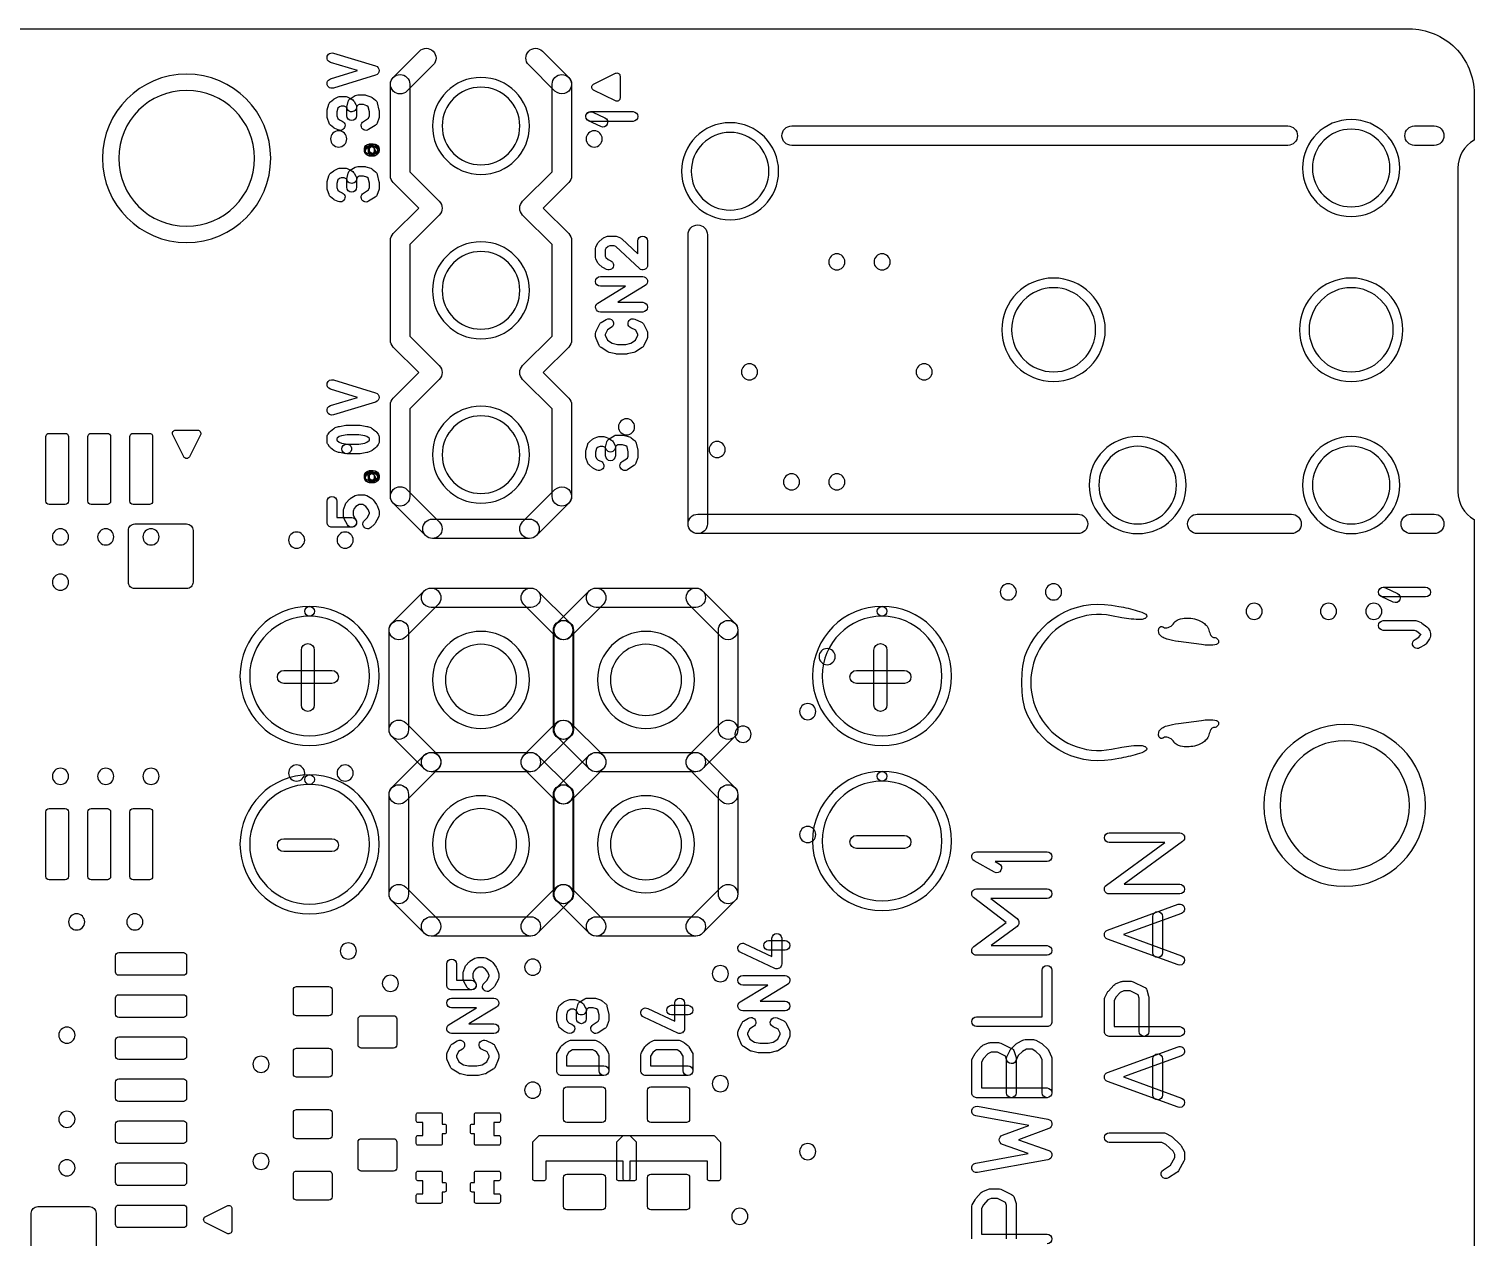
# Model space of a CAD drawing. Extents: x 0 to 45, y 0 to 50.
# Drawn here: x 22.66 to 45, y 31.33 to 50 of the extents above; entities that cross this region are included whole.
import ezdxf

# ---------------------------------------------------------------- set-up
doc = ezdxf.new("R2010")
doc.units = 0
for name, color, linetype in [('HOLE_1_6', 7, 'CONTINUOUS'), ('NC_Resist-A', 221, 'CONTINUOUS'), ('NC_Symbol-A', 140, 'CONTINUOUS'), ('OUTLINE', 7, 'CONTINUOUS')]:
    doc.layers.add(name, color=color, linetype=linetype)

msp = doc.modelspace()

# ---------------------------------------------------------------- linework, layer by layer
at = {"layer": 'HOLE_1_6'}
for points in [[(26.15, 48, 1), (24.05, 48, 1), (26.15, 48)], [(30.25, 48.5, 1), (29.05, 48.5, 1), (30.25, 48.5)], [(27.575, 48.3, 1), (27.325, 48.3, 1), (27.575, 48.3)], [(31.525, 48.3, 1), (31.275, 48.3, 1), (31.525, 48.3)], [(34.1, 47.8, 1), (32.9, 47.8, 1), (34.1, 47.8)], [(43.7, 47.85, 1), (42.5, 47.85, 1), (43.7, 47.85)], [(30.25, 45.96, 1), (29.05, 45.96, 1), (30.25, 45.96)], [(35.275, 46.4, 1), (35.025, 46.4, 1), (35.275, 46.4)], [(35.975, 46.4, 1), (35.725, 46.4, 1), (35.975, 46.4)], [(39.15, 45.35, 1), (37.85, 45.35, 1), (39.15, 45.35)], [(43.75, 45.35, 1), (42.45, 45.35, 1), (43.75, 45.35)], [(33.925, 44.7, 1), (33.675, 44.7, 1), (33.925, 44.7)], [(36.625, 44.7, 1), (36.375, 44.7, 1), (36.625, 44.7)], [(30.25, 43.42, 1), (29.05, 43.42, 1), (30.25, 43.42)], [(32.025, 43.85, 1), (31.775, 43.85, 1), (32.025, 43.85)], [(33.425, 43.5, 1), (33.175, 43.5, 1), (33.425, 43.5)], [(40.4, 42.95, 1), (39.2, 42.95, 1), (40.4, 42.95)], [(43.7, 42.95, 1), (42.5, 42.95, 1), (43.7, 42.95)], [(34.575, 43, 1), (34.325, 43, 1), (34.575, 43)], [(35.275, 43, 1), (35.025, 43, 1), (35.275, 43)], [(23.275, 42.15, 1), (23.025, 42.15, 1), (23.275, 42.15)], [(23.975, 42.15, 1), (23.725, 42.15, 1), (23.975, 42.15)], [(24.675, 42.15, 1), (24.425, 42.15, 1), (24.675, 42.15)], [(26.925, 42.1, 1), (26.675, 42.1, 1), (26.925, 42.1)], [(27.675, 42.1, 1), (27.425, 42.1, 1), (27.675, 42.1)], [(23.275, 41.45, 1), (23.025, 41.45, 1), (23.275, 41.45)], [(37.925, 41.3, 1), (37.675, 41.3, 1), (37.925, 41.3)], [(38.625, 41.3, 1), (38.375, 41.3, 1), (38.625, 41.3)], [(41.725, 41, 1), (41.475, 41, 1), (41.725, 41)], [(42.875, 41, 1), (42.625, 41, 1), (42.875, 41)], [(43.575, 41, 1), (43.325, 41, 1), (43.575, 41)], [(30.2, 39.94, 1), (29.1, 39.94, 1), (30.2, 39.94)], [(32.75, 39.94, 1), (31.65, 39.94, 1), (32.75, 39.94)], [(35.125, 40.3, 1), (34.875, 40.3, 1), (35.125, 40.3)], [(34.825, 39.45, 1), (34.575, 39.45, 1), (34.825, 39.45)], [(33.825, 39.1, 1), (33.575, 39.1, 1), (33.825, 39.1)], [(44, 38, 1), (42, 38, 1), (44, 38)], [(23.275, 38.45, 1), (23.025, 38.45, 1), (23.275, 38.45)], [(23.975, 38.45, 1), (23.725, 38.45, 1), (23.975, 38.45)], [(24.675, 38.45, 1), (24.425, 38.45, 1), (24.675, 38.45)], [(26.925, 38.5, 1), (26.675, 38.5, 1), (26.925, 38.5)], [(27.675, 38.5, 1), (27.425, 38.5, 1), (27.675, 38.5)], [(30.2, 37.4, 1), (29.1, 37.4, 1), (30.2, 37.4)], [(32.75, 37.4, 1), (31.65, 37.4, 1), (32.75, 37.4)], [(34.825, 37.55, 1), (34.575, 37.55, 1), (34.825, 37.55)], [(23.525, 36.2, 1), (23.275, 36.2, 1), (23.525, 36.2)], [(24.425, 36.2, 1), (24.175, 36.2, 1), (24.425, 36.2)], [(27.725, 35.75, 1), (27.475, 35.75, 1), (27.725, 35.75)], [(30.575, 35.5, 1), (30.325, 35.5, 1), (30.575, 35.5)], [(33.475, 35.4, 1), (33.225, 35.4, 1), (33.475, 35.4)], [(28.375, 35.25, 1), (28.125, 35.25, 1), (28.375, 35.25)], [(23.375, 34.45, 1), (23.125, 34.45, 1), (23.375, 34.45)], [(26.375, 34, 1), (26.125, 34, 1), (26.375, 34)], [(33.475, 33.7, 1), (33.225, 33.7, 1), (33.475, 33.7)], [(30.575, 33.6, 1), (30.325, 33.6, 1), (30.575, 33.6)], [(23.375, 33.15, 1), (23.125, 33.15, 1), (23.375, 33.15)], [(26.375, 32.5, 1), (26.125, 32.5, 1), (26.375, 32.5)], [(34.825, 32.65, 1), (34.575, 32.65, 1), (34.825, 32.65)], [(23.375, 32.4, 1), (23.125, 32.4, 1), (23.375, 32.4)], [(33.775, 31.65, 1), (33.525, 31.65, 1), (33.775, 31.65)]]:
    msp.add_lwpolyline(points, format="xyb", close=True, dxfattribs=at)
at = {"layer": 'NC_Resist-A'}
for points in [[(25.1, 46.7, 1), (25.1, 49.3, 1), (25.1, 46.7)], [(30.4, 48.5, 1), (28.9, 48.5, 1), (30.4, 48.5)], [(34.25, 47.8, 1), (32.75, 47.8, 1), (34.25, 47.8)], [(43.85, 47.85, 1), (42.35, 47.85, 1), (43.85, 47.85)], [(30.4, 45.96, 1), (28.9, 45.96, 1), (30.4, 45.96)], [(39.3, 45.35, 1), (37.7, 45.35, 1), (39.3, 45.35)], [(43.9, 45.35, 1), (42.3, 45.35, 1), (43.9, 45.35)], [(30.4, 43.42, 1), (28.9, 43.42, 1), (30.4, 43.42)], [(23.275, 42.7, -0.414214), (23.225, 42.65), (22.975, 42.65, -0.414214), (22.925, 42.7), (22.925, 43.7, -0.414214), (22.975, 43.75), (23.225, 43.75, -0.414214), (23.275, 43.7)], [(23.925, 42.7, -0.414214), (23.875, 42.65), (23.625, 42.65, -0.414214), (23.575, 42.7), (23.575, 43.7, -0.414214), (23.625, 43.75), (23.875, 43.75, -0.414214), (23.925, 43.7)], [(24.575, 42.7, -0.414214), (24.525, 42.65), (24.275, 42.65, -0.414214), (24.225, 42.7), (24.225, 43.7, -0.414214), (24.275, 43.75), (24.525, 43.75, -0.414214), (24.575, 43.7)], [(40.55, 42.95, 1), (39.05, 42.95, 1), (40.55, 42.95)], [(43.85, 42.95, 1), (42.35, 42.95, 1), (43.85, 42.95)], [(30.4, 39.94, 1), (28.9, 39.94, 1), (30.4, 39.94)], [(32.95, 39.94, 1), (31.45, 39.94, 1), (32.95, 39.94)], [(43, 36.75, 1), (43, 39.25, 1), (43, 36.75)], [(30.4, 37.4, 1), (28.9, 37.4, 1), (30.4, 37.4)], [(32.95, 37.4, 1), (31.45, 37.4, 1), (32.95, 37.4)], [(23.275, 36.9, -0.414214), (23.225, 36.85), (22.975, 36.85, -0.414214), (22.925, 36.9), (22.925, 37.9, -0.414214), (22.975, 37.95), (23.225, 37.95, -0.414214), (23.275, 37.9)], [(23.925, 36.9, -0.414214), (23.875, 36.85), (23.625, 36.85, -0.414214), (23.575, 36.9), (23.575, 37.9, -0.414214), (23.625, 37.95), (23.875, 37.95, -0.414214), (23.925, 37.9)], [(24.575, 36.9, -0.414214), (24.525, 36.85), (24.275, 36.85, -0.414214), (24.225, 36.9), (24.225, 37.9, -0.414214), (24.275, 37.95), (24.525, 37.95, -0.414214), (24.575, 37.9)], [(24.05, 35.375, -0.414214), (24, 35.425), (24, 35.675, -0.414214), (24.05, 35.725), (25.05, 35.725, -0.414214), (25.1, 35.675), (25.1, 35.425, -0.414214), (25.05, 35.375)], [(24.05, 34.725, -0.414214), (24, 34.775), (24, 35.025, -0.414214), (24.05, 35.075), (25.05, 35.075, -0.414214), (25.1, 35.025), (25.1, 34.775, -0.414214), (25.05, 34.725)], [(26.8, 34.75, -0.414214), (26.75, 34.8), (26.75, 35.15, -0.414214), (26.8, 35.2), (27.3, 35.2, -0.414214), (27.35, 35.15), (27.35, 34.8, -0.414214), (27.3, 34.75)], [(28.3, 34.75, -0.414214), (28.35, 34.7), (28.35, 34.3, -0.414214), (28.3, 34.25), (27.8, 34.25, -0.414214), (27.75, 34.3), (27.75, 34.7, -0.414214), (27.8, 34.75)], [(24.05, 34.075, -0.414214), (24, 34.125), (24, 34.375, -0.414214), (24.05, 34.425), (25.05, 34.425, -0.414214), (25.1, 34.375), (25.1, 34.125, -0.414214), (25.05, 34.075)], [(27.3, 34.25, -0.414214), (27.35, 34.2), (27.35, 33.85, -0.414214), (27.3, 33.8), (26.8, 33.8, -0.414214), (26.75, 33.85), (26.75, 34.2, -0.414214), (26.8, 34.25)], [(24.05, 33.425, -0.414214), (24, 33.475), (24, 33.725, -0.414214), (24.05, 33.775), (25.05, 33.775, -0.414214), (25.1, 33.725), (25.1, 33.475, -0.414214), (25.05, 33.425)], [(31.525, 33.65, -0.414214), (31.575, 33.6), (31.575, 33.15, -0.414214), (31.525, 33.1), (30.975, 33.1, -0.414214), (30.925, 33.15), (30.925, 33.6, -0.414214), (30.975, 33.65)], [(32.825, 33.65, -0.414214), (32.875, 33.6), (32.875, 33.15, -0.414214), (32.825, 33.1), (32.275, 33.1, -0.414214), (32.225, 33.15), (32.225, 33.6, -0.414214), (32.275, 33.65)], [(26.8, 32.85, -0.414214), (26.75, 32.9), (26.75, 33.25, -0.414214), (26.8, 33.3), (27.3, 33.3, -0.414214), (27.35, 33.25), (27.35, 32.9, -0.414214), (27.3, 32.85)], [(24.05, 32.775, -0.414214), (24, 32.825), (24, 33.075, -0.414214), (24.05, 33.125), (25.05, 33.125, -0.414214), (25.1, 33.075), (25.1, 32.825, -0.414214), (25.05, 32.775)], [(28.65, 32.875, -0.414214), (28.675, 32.9), (28.75, 32.9), (28.75, 33.1), (28.675, 33.1, -0.414214), (28.65, 33.125), (28.65, 33.225, -0.414214), (28.675, 33.25), (29.025, 33.25, -0.414214), (29.05, 33.225), (29.05, 33.075), (29.0875, 33.075, -0.414214), (29.1125, 33.05), (29.1125, 32.95, -0.414214), (29.0875, 32.925), (29.05, 32.925), (29.05, 32.775, -0.414214), (29.025, 32.75), (28.675, 32.75, -0.414214), (28.65, 32.775)], [(29.95, 33.125, -0.414214), (29.925, 33.1), (29.85, 33.1), (29.85, 32.9), (29.925, 32.9, -0.414214), (29.95, 32.875), (29.95, 32.775, -0.414214), (29.925, 32.75), (29.575, 32.75, -0.414214), (29.55, 32.775), (29.55, 32.925), (29.5125, 32.925, -0.414214), (29.4875, 32.95), (29.4875, 33.05, -0.414214), (29.5125, 33.075), (29.55, 33.075), (29.55, 33.225, -0.414214), (29.575, 33.25), (29.925, 33.25, -0.414214), (29.95, 33.225)], [(28.3, 32.85, -0.414214), (28.35, 32.8), (28.35, 32.4, -0.414214), (28.3, 32.35), (27.8, 32.35, -0.414214), (27.75, 32.4), (27.75, 32.8, -0.414214), (27.8, 32.85)], [(24.05, 32.125, -0.414214), (24, 32.175), (24, 32.425, -0.414214), (24.05, 32.475), (25.05, 32.475, -0.414214), (25.1, 32.425), (25.1, 32.175, -0.414214), (25.05, 32.125)], [(27.3, 32.35, -0.414214), (27.35, 32.3), (27.35, 31.95, -0.414214), (27.3, 31.9), (26.8, 31.9, -0.414214), (26.75, 31.95), (26.75, 32.3, -0.414214), (26.8, 32.35)], [(28.65, 31.975, -0.414214), (28.675, 32), (28.75, 32), (28.75, 32.2), (28.675, 32.2, -0.414214), (28.65, 32.225), (28.65, 32.325, -0.414214), (28.675, 32.35), (29.025, 32.35, -0.414214), (29.05, 32.325), (29.05, 32.175), (29.0875, 32.175, -0.414214), (29.1125, 32.15), (29.1125, 32.05, -0.414214), (29.0875, 32.025), (29.05, 32.025), (29.05, 31.875, -0.414214), (29.025, 31.85), (28.675, 31.85, -0.414214), (28.65, 31.875)], [(29.95, 32.225, -0.414214), (29.925, 32.2), (29.85, 32.2), (29.85, 32), (29.925, 32, -0.414214), (29.95, 31.975), (29.95, 31.875, -0.414214), (29.925, 31.85), (29.575, 31.85, -0.414214), (29.55, 31.875), (29.55, 32.025), (29.5125, 32.025, -0.414214), (29.4875, 32.05), (29.4875, 32.15, -0.414214), (29.5125, 32.175), (29.55, 32.175), (29.55, 32.325, -0.414214), (29.575, 32.35), (29.925, 32.35, -0.414214), (29.95, 32.325)], [(31.525, 32.3, -0.414214), (31.575, 32.25), (31.575, 31.8, -0.414214), (31.525, 31.75), (30.975, 31.75, -0.414214), (30.925, 31.8), (30.925, 32.25, -0.414214), (30.975, 32.3)], [(32.825, 32.3, -0.414214), (32.875, 32.25), (32.875, 31.8, -0.414214), (32.825, 31.75), (32.275, 31.75, -0.414214), (32.225, 31.8), (32.225, 32.25, -0.414214), (32.275, 32.3)], [(24.05, 31.475, -0.414214), (24, 31.525), (24, 31.775, -0.414214), (24.05, 31.825), (25.05, 31.825, -0.414214), (25.1, 31.775), (25.1, 31.525, -0.414214), (25.05, 31.475)]]:
    msp.add_lwpolyline(points, format="xyb", close=True, dxfattribs=at)
at = {"layer": 'NC_Symbol-A'}
for points in [[(27.36804, 49.08538, -1), (27.32442, 49.2289), (27.74209, 49.35584), (27.32442, 49.48279, -1), (27.36804, 49.62631), (28.02181, 49.4276, -0.741276), (28.02181, 49.28408)], [(28.50607, 49.03893, -1), (28.29393, 49.25107), (28.69893, 49.65607, -1), (28.91107, 49.44393)], [(30.38893, 49.44393, -1), (30.60107, 49.65607), (31.00607, 49.25107, -1), (30.79393, 49.03893)], [(28.55, 42.775, -1), (28.25, 42.775), (28.25, 44.19, -0.198916), (28.29393, 44.29607), (28.68787, 44.69), (28.29393, 45.08393, -0.198916), (28.25, 45.19), (28.25, 46.73, -0.198916), (28.29393, 46.83607), (28.68787, 47.23), (28.29393, 47.62393, -0.198916), (28.25, 47.73), (28.25, 49.145, -1), (28.55, 49.145), (28.55, 47.79213), (29.00607, 47.33607, -0.414236), (29.00607, 47.12393), (28.55, 46.66787), (28.55, 45.25213), (29.00607, 44.79607, -0.414236), (29.00607, 44.58393), (28.55, 44.12787)], [(30.75, 49.145, -1), (31.05, 49.145), (31.05, 47.73, -0.198916), (31.00607, 47.62393), (30.61213, 47.23), (31.00607, 46.83607, -0.198916), (31.05, 46.73), (31.05, 45.19, -0.198916), (31.00607, 45.08393), (30.61213, 44.69), (31.00607, 44.29607, -0.198916), (31.05, 44.19), (31.05, 42.775, -1), (30.75, 42.775), (30.75, 44.12787), (30.29393, 44.58393, -0.414236), (30.29393, 44.79607), (30.75, 45.25213), (30.75, 46.66787), (30.29393, 47.12393, -0.414236), (30.29393, 47.33607), (30.75, 47.79213)], [(31.38944, 49.05528, -0.617992), (31.38944, 49.14472), (31.72764, 49.31382, -0.55752), (31.8, 49.2691), (31.8, 48.9309, -0.55752), (31.72764, 48.88618)], [(27.50487, 48.5753, -1), (27.44229, 48.43898), (27.39135, 48.46236, -0.061629), (27.37568, 48.47204), (27.32474, 48.51295, -0.137315), (27.30121, 48.54583), (27.27574, 48.61596, -0.087308), (27.27123, 48.64156), (27.27123, 48.72922, -0.070824), (27.27421, 48.75015), (27.29968, 48.83781, -0.154052), (27.32474, 48.87536), (27.37568, 48.91627, -0.061629), (27.39135, 48.92595), (27.44229, 48.94933, -0.108008), (27.47358, 48.95617), (27.55, 48.95617, -0.108008), (27.58129, 48.94933), (27.63223, 48.92595, -0.043087), (27.64345, 48.91958), (27.66893, 48.90205, -0.117879), (27.69228, 48.87614), (27.71775, 48.82939, -0.125359), (27.72689, 48.79351), (27.72689, 48.65909, -1), (27.57689, 48.65909), (27.57689, 48.77441), (27.56914, 48.78863), (27.56377, 48.79233), (27.53361, 48.80617), (27.48997, 48.80617), (27.46236, 48.7935), (27.43712, 48.77322), (27.42123, 48.71854), (27.42123, 48.65476), (27.43503, 48.61676), (27.46236, 48.59481)], [(27.7244, 48.77436, -1), (27.57938, 48.81266), (27.59636, 48.87694, -0.193192), (27.62972, 48.92176), (27.70613, 48.96852, -0.138169), (27.74528, 48.97955), (27.84717, 48.97955, -0.074355), (27.86911, 48.97627), (27.94552, 48.95289, -0.095213), (27.97054, 48.93965), (28.02149, 48.89874, -0.168753), (28.04763, 48.85703), (28.0731, 48.74599, -0.056437), (28.075, 48.72922), (28.075, 48.64156, -0.087308), (28.07049, 48.61596), (28.04502, 48.54583, -0.1664), (28.01455, 48.508), (27.91266, 48.44371, -1), (27.83262, 48.57057), (27.9128, 48.62116), (27.925, 48.65476), (27.925, 48.72073), (27.90725, 48.79809), (27.88786, 48.81367), (27.83595, 48.82955), (27.76641, 48.82955), (27.73369, 48.80953)], [(31.56488, 48.62634, -1), (31.50116, 48.49054), (31.31437, 48.5782, -1), (31.37809, 48.714)], [(31.34623, 48.5711, -1), (31.34623, 48.7211), (32, 48.7211, -1), (32, 48.5711)], [(34.45263, 48.2, -1), (34.45263, 48.5), (42.1202, 48.5, -1), (42.1202, 48.2)], [(44.0798, 48.2, -1), (44.0798, 48.5), (44.38398, 48.5, -1), (44.38398, 48.2)], [(27.94796, 48.07258, -1), (27.8992, 48.21444), (27.91619, 48.22028, -0.082958), (27.94057, 48.22435), (27.98302, 48.22435, -1), (27.98302, 48.07435), (27.9531, 48.07435)], [(27.99858, 48.12013, -1), (27.84858, 48.12013), (27.84858, 48.14351, -1), (27.99858, 48.14351)], [(27.98308, 48.17023, -1), (27.89806, 48.04665), (27.88107, 48.05834, -1), (27.96609, 48.18192)], [(27.98302, 48.18344, -1), (27.98302, 48.03344), (27.94057, 48.03344, -1), (27.94057, 48.18344)], [(27.95863, 48.07843, -1), (28.00741, 48.22027), (28.02439, 48.21443, -1), (27.97561, 48.07259)], [(27.95747, 48.18191, -1), (28.04253, 48.05835), (28.02555, 48.04666, -1), (27.94049, 48.17022)], [(27.925, 48.14351, -1), (28.075, 48.14351), (28.075, 48.12013, -1), (27.925, 48.12013)], [(27.50487, 47.46816, -1), (27.44229, 47.33184), (27.39135, 47.35522, -0.061629), (27.37568, 47.3649), (27.32474, 47.40581, -0.137315), (27.30121, 47.43869), (27.27574, 47.50882, -0.087308), (27.27123, 47.53442), (27.27123, 47.62208, -0.070824), (27.27421, 47.64301), (27.29968, 47.73067, -0.154052), (27.32474, 47.76822), (27.37568, 47.80913, -0.061629), (27.39135, 47.81881), (27.44229, 47.84219, -0.108008), (27.47358, 47.84903), (27.55, 47.84903, -0.108008), (27.58129, 47.84219), (27.63223, 47.81881, -0.043087), (27.64345, 47.81244), (27.66893, 47.79491, -0.117879), (27.69228, 47.769), (27.71775, 47.72224, -0.125359), (27.72689, 47.68636), (27.72689, 47.55195, -1), (27.57689, 47.55195), (27.57689, 47.66726), (27.56914, 47.6815), (27.56377, 47.68519), (27.53361, 47.69903), (27.48997, 47.69903), (27.46236, 47.68636), (27.43712, 47.66608), (27.42123, 47.6114), (27.42123, 47.54762), (27.43503, 47.50962), (27.46236, 47.48767)], [(27.7244, 47.66721, -1), (27.57938, 47.70551), (27.59636, 47.7698, -0.193245), (27.62973, 47.81463), (27.70614, 47.86138, -0.138125), (27.74528, 47.8724), (27.84717, 47.8724, -0.074355), (27.86911, 47.86912), (27.94552, 47.84575, -0.095213), (27.97054, 47.83251), (28.02149, 47.7916, -0.168753), (28.04763, 47.74989), (28.0731, 47.63885, -0.056437), (28.075, 47.62208), (28.075, 47.53442, -0.087308), (28.07049, 47.50882), (28.04502, 47.43869, -0.1664), (28.01455, 47.40086), (27.91266, 47.33657, -1), (27.83262, 47.46343), (27.9128, 47.51402), (27.925, 47.54762), (27.925, 47.61359), (27.90725, 47.69095), (27.88786, 47.70653), (27.83596, 47.7224), (27.7664, 47.7224), (27.7337, 47.70239)], [(33.15, 42.35, -1), (32.85, 42.35), (32.85, 46.8202, -1), (33.15, 46.8202)], [(31.65487, 46.41816, -1), (31.59229, 46.28184), (31.54135, 46.30522, -0.078189), (31.52193, 46.31812), (31.47099, 46.36487, -0.082555), (31.45584, 46.38425), (31.43037, 46.431, -0.125359), (31.42123, 46.46688), (31.42123, 46.60714, -0.125359), (31.43037, 46.64302), (31.45584, 46.68978, -0.082555), (31.47099, 46.70916), (31.52193, 46.75591, -0.078189), (31.54135, 46.76881), (31.59229, 46.79219, -0.108008), (31.62358, 46.79903), (31.72547, 46.79903, -0.107967), (31.75675, 46.7922), (31.8077, 46.76882, -0.081082), (31.82775, 46.75533), (32.075, 46.52326), (32.075, 46.72403, -1), (32.225, 46.72403), (32.225, 46.35, -0.656791), (32.09867, 46.29532), (31.73402, 46.63759), (31.70908, 46.64903), (31.63997, 46.64903), (31.61465, 46.63741), (31.5816, 46.60707), (31.57123, 46.58804), (31.57123, 46.48598), (31.5816, 46.46696), (31.61465, 46.43662)], [(32.15, 45.775, -1), (32.15, 45.625), (31.49623, 45.625, -0.758438), (31.45727, 45.76409), (31.88223, 46.0224), (31.49623, 46.0224, -1), (31.49623, 46.1724), (32.15, 46.1724, -0.758438), (32.18896, 46.03331), (31.764, 45.775)], [(31.58444, 45.51138, -1), (31.66272, 45.38342), (31.60508, 45.34816), (31.57123, 45.27825), (31.57123, 45.26508), (31.60604, 45.1892), (31.67828, 45.14362), (31.75944, 45.125), (31.88679, 45.125), (31.96795, 45.14362), (32.04019, 45.1892), (32.075, 45.26508), (32.075, 45.27825), (32.0433, 45.34372), (31.96589, 45.37923, -1), (32.02845, 45.51557), (32.13034, 45.46882, -0.174132), (32.16656, 45.43334), (32.2175, 45.32814, -0.113231), (32.225, 45.29545), (32.225, 45.2487, -0.107934), (32.21817, 45.21743), (32.16723, 45.10639, -0.145481), (32.13908, 45.07423), (32.03719, 45.00995, -0.084536), (32.01394, 45.00028), (31.91205, 44.9769, -0.056437), (31.89528, 44.975), (31.75094, 44.975, -0.05647), (31.73416, 44.9769), (31.63228, 45.00028, -0.084504), (31.60904, 45.00995), (31.50715, 45.07423, -0.145481), (31.479, 45.10639), (31.42806, 45.21743, -0.107934), (31.42123, 45.2487), (31.42123, 45.29545, -0.113231), (31.42873, 45.32814), (31.47967, 45.43334, -0.143672), (31.50803, 45.46463)], [(27.36804, 44.03538, -1), (27.32442, 44.1789), (27.74209, 44.30584), (27.32442, 44.43279, -1), (27.36804, 44.57631), (28.02181, 44.3776, -0.741276), (28.02181, 44.23408)], [(25.14472, 43.38944, -0.617992), (25.05528, 43.38944), (24.88618, 43.72764, -0.55752), (24.9309, 43.8), (25.2691, 43.8, -0.55752), (25.31382, 43.72764)], [(27.57547, 43.43474, -1), (27.57547, 43.58474), (27.76435, 43.58474), (27.85395, 43.60016), (27.88681, 43.61147), (27.91975, 43.63791), (27.925, 43.64514), (27.925, 43.66654), (27.91975, 43.67377), (27.88681, 43.70022), (27.85395, 43.71153), (27.76435, 43.72695), (27.58187, 43.72695), (27.49227, 43.71153), (27.45941, 43.70022), (27.42648, 43.67377), (27.42123, 43.66654), (27.42123, 43.64514), (27.42648, 43.63791), (27.45941, 43.61147), (27.49227, 43.60016), (27.58819, 43.58365, -1), (27.56275, 43.43583), (27.46086, 43.45336, -0.040327), (27.44916, 43.45636), (27.39822, 43.4739, -0.086442), (27.37568, 43.48633), (27.32474, 43.52723, -0.066617), (27.31102, 43.54164), (27.28555, 43.57671, -0.158333), (27.27123, 43.62078), (27.27123, 43.69091, -0.158367), (27.28555, 43.73499), (27.31102, 43.77005, -0.066593), (27.32474, 43.78445), (27.37568, 43.82536, -0.086442), (27.39822, 43.83779), (27.44916, 43.85533, -0.040327), (27.46086, 43.85833), (27.56275, 43.87586, -0.042633), (27.57547, 43.87695), (27.77075, 43.87695, -0.042633), (27.78347, 43.87586), (27.88536, 43.85833, -0.040327), (27.89706, 43.85533), (27.948, 43.83779, -0.086442), (27.97054, 43.82536), (28.02149, 43.78445, -0.066593), (28.03521, 43.77005), (28.06068, 43.73499, -0.158367), (28.075, 43.69091), (28.075, 43.62078, -0.158333), (28.06068, 43.57671), (28.03521, 43.54164, -0.066665), (28.02148, 43.52722), (27.97053, 43.48632, -0.086395), (27.948, 43.4739), (27.89706, 43.45636, -0.040327), (27.88536, 43.45336), (27.78347, 43.43583, -0.042633), (27.77075, 43.43474)], [(31.50487, 43.31816, -1), (31.44229, 43.18184), (31.39135, 43.20522, -0.061629), (31.37568, 43.2149), (31.32474, 43.25581, -0.137315), (31.30121, 43.28869), (31.27574, 43.35882, -0.087308), (31.27123, 43.38442), (31.27123, 43.47208, -0.070824), (31.27421, 43.49301), (31.29968, 43.58067, -0.154052), (31.32474, 43.61822), (31.37568, 43.65913, -0.061629), (31.39135, 43.66881), (31.44229, 43.69219, -0.108008), (31.47358, 43.69903), (31.55, 43.69903, -0.108008), (31.58129, 43.69219), (31.63223, 43.66881, -0.043087), (31.64345, 43.66244), (31.66893, 43.64491, -0.117879), (31.69228, 43.619), (31.71775, 43.57224, -0.125359), (31.72689, 43.53636), (31.72689, 43.40195, -1), (31.57689, 43.40195), (31.57689, 43.51726), (31.56914, 43.5315), (31.56377, 43.53519), (31.53361, 43.54903), (31.48997, 43.54903), (31.46236, 43.53636), (31.43712, 43.51608), (31.42123, 43.4614), (31.42123, 43.39762), (31.43503, 43.35962), (31.46236, 43.33767)], [(31.7244, 43.51721, -1), (31.57938, 43.55551), (31.59636, 43.6198, -0.193245), (31.62973, 43.66463), (31.70614, 43.71138, -0.138125), (31.74528, 43.7224), (31.84717, 43.7224, -0.074355), (31.86911, 43.71912), (31.94552, 43.69575, -0.095213), (31.97054, 43.68251), (32.02149, 43.6416, -0.168753), (32.04763, 43.59989), (32.0731, 43.48885, -0.056437), (32.075, 43.47208), (32.075, 43.38442, -0.087308), (32.07049, 43.35882), (32.04502, 43.28869, -0.1664), (32.01455, 43.25086), (31.91266, 43.18657, -1), (31.83262, 43.31343), (31.9128, 43.36402), (31.925, 43.39762), (31.925, 43.46359), (31.90725, 43.54095), (31.88786, 43.55653), (31.83596, 43.5724), (31.7664, 43.5724), (31.7337, 43.55239)], [(27.94796, 43.02258, -1), (27.8992, 43.16444), (27.91619, 43.17028, -0.082958), (27.94057, 43.17435), (27.98302, 43.17435, -1), (27.98302, 43.02435), (27.9531, 43.02435)], [(27.99858, 43.07013, -1), (27.84858, 43.07013), (27.84858, 43.09351, -1), (27.99858, 43.09351)], [(27.98308, 43.12023, -1), (27.89806, 42.99665), (27.88107, 43.00834, -1), (27.96609, 43.13192)], [(27.98302, 43.13344, -1), (27.98302, 42.98344), (27.94057, 42.98344, -1), (27.94057, 43.13344)], [(27.95863, 43.02843, -1), (28.00741, 43.17027), (28.02439, 43.16443, -1), (27.97561, 43.02259)], [(27.95747, 43.13191, -1), (28.04253, 43.00835), (28.02555, 42.99666, -1), (27.94049, 43.12022)], [(27.925, 43.09351, -1), (28.075, 43.09351), (28.075, 43.07013, -1), (27.925, 43.07013)], [(29.00607, 42.38107, -1), (28.79393, 42.16893), (28.29393, 42.66893, -1), (28.50607, 42.88107)], [(30.79393, 42.88107, -1), (31.00607, 42.66893), (30.50607, 42.16893, -1), (30.29393, 42.38107)], [(27.27123, 42.70065, -1), (27.42123, 42.70065), (27.42123, 42.44838), (27.65189, 42.44838, -1), (27.65189, 42.29838), (27.34623, 42.29838, -0.414214), (27.27123, 42.37338)], [(27.71775, 42.40927, -1), (27.58603, 42.33749), (27.53508, 42.43099, -0.125393), (27.52594, 42.46688), (27.52594, 42.56039, -0.087342), (27.53045, 42.586), (27.55593, 42.65613, -0.097489), (27.57089, 42.68094), (27.61334, 42.72769, -0.07122), (27.62972, 42.74124), (27.70613, 42.788, -0.138169), (27.74528, 42.79903), (27.84717, 42.79903, -0.138169), (27.88632, 42.788), (27.96273, 42.74124, -0.098655), (27.98426, 42.72135), (28.03521, 42.65122, -0.070084), (28.04502, 42.63274), (28.07049, 42.56261, -0.087308), (28.075, 42.53701), (28.075, 42.49026, -0.125359), (28.06586, 42.45438), (28.01492, 42.36087, -0.082555), (27.99977, 42.34149), (27.94882, 42.29474, -1), (27.8474, 42.40526), (27.88916, 42.44358), (27.925, 42.50936), (27.925, 42.52381), (27.90764, 42.57161), (27.87169, 42.6211), (27.82604, 42.64903), (27.76641, 42.64903), (27.71718, 42.6189), (27.69187, 42.59103), (27.67594, 42.54719), (27.67594, 42.48599)], [(38.87805, 42.5, -1), (38.87805, 42.2), (33, 42.2, -1), (33, 42.5)], [(42.17805, 42.5, -1), (42.17805, 42.2), (40.72195, 42.2, -1), (40.72195, 42.5)], [(44.38398, 42.5, -1), (44.38398, 42.2), (44.02195, 42.2, -1), (44.02195, 42.5)], [(24.3, 41.35, -0.414214), (24.2, 41.45), (24.2, 42.25, -0.414214), (24.3, 42.35), (25.1, 42.35, -0.414214), (25.2, 42.25), (25.2, 41.45, -0.414214), (25.1, 41.35)], [(30.4, 42.425, -1), (30.4, 42.125), (28.9, 42.125, -1), (28.9, 42.425)], [(28.77393, 41.31607, -1), (28.98607, 41.10393), (28.48607, 40.60393, -1), (28.27393, 40.81607)], [(30.42, 41.36, -1), (30.42, 41.06), (28.88, 41.06, -1), (28.88, 41.36)], [(31.02607, 40.81607, -1), (30.81393, 40.60393), (30.31393, 41.10393, -1), (30.52607, 41.31607)], [(31.32393, 41.31607, -1), (31.53607, 41.10393), (31.03607, 40.60393, -1), (30.82393, 40.81607)], [(32.97, 41.36, -1), (32.97, 41.06), (31.43, 41.06, -1), (31.43, 41.36)], [(33.57607, 40.81607, -1), (33.36393, 40.60393), (32.86393, 41.10393, -1), (33.07607, 41.31607)], [(43.81488, 41.27634, -1), (43.75116, 41.14054), (43.56437, 41.2282, -1), (43.62809, 41.364)], [(43.59623, 41.2211, -1), (43.59623, 41.3711), (44.25, 41.3711, -1), (44.25, 41.2211)], [(39.92543, 38.84663, -0.087353), (39.79441, 38.79282), (39.79441, 38.79282, -0.034522), (39.50877, 38.725), (39.39564, 38.70626, -0.363714), (38.05703, 39.49698), (38.05703, 39.49698, -0.024247), (38.05633, 39.4993), (38.05633, 39.4993, -0.064639), (38.0106, 39.9), (38.0106, 39.9, -0.064639), (38.05633, 40.3007), (38.05633, 40.3007, -0.024247), (38.05703, 40.30302), (38.05703, 40.30302, -0.363714), (39.39564, 41.09374), (39.50877, 41.075, -0.034522), (39.79441, 41.00719), (39.79441, 41.00719, -0.087355), (39.92543, 40.95337), (39.92543, 40.95337, -0.57155), (39.92677, 40.89738), (39.91459, 40.88979, -0.043283), (39.91074, 40.88783), (39.91074, 40.88783, -0.064007), (39.85337, 40.8728), (39.85337, 40.8728, -0.031802), (39.8502, 40.87259), (39.8502, 40.87259, -0.047823), (39.55484, 40.90059), (39.39632, 40.93109, 1.210735), (39.39632, 38.86891), (39.55484, 38.89941, -0.047823), (39.8502, 38.92741), (39.8502, 38.92741, -0.031802), (39.85337, 38.9272), (39.85337, 38.9272, -0.063938), (39.91068, 38.91219), (39.91068, 38.91219, -0.043148), (39.91452, 38.91024), (39.92677, 38.90262, -0.57155), (39.92543, 38.84663)], [(27, 40.925, -1), (27, 41.075), (27, 41.075, 1), (27, 38.925, 1), (27, 41.075), (27, 41.075, -1), (27, 40.925), (27, 40.925, 1), (27, 39.075, 1), (27, 40.925)], [(35.85, 40.925, -1), (35.85, 41.075), (35.85, 41.075, 1), (35.85, 38.925, 1), (35.85, 41.075), (35.85, 41.075, -1), (35.85, 40.925), (35.85, 40.925, 1), (35.85, 39.075, 1), (35.85, 40.925)], [(41.05, 40.5219, -0.172596), (41.04438, 40.50611), (41.04438, 40.50611, -0.116564), (41.02425, 40.49064), (41.02425, 40.49064, -0.048338), (41.01968, 40.4891), (41.01968, 40.4891, -0.10645), (40.78729, 40.48506), (40.42881, 40.53335, -0.004653), (40.42835, 40.53342), (40.42835, 40.53342, -0.028842), (40.25382, 40.57069), (40.25382, 40.57069, -0.006816), (40.25316, 40.57086), (40.25316, 40.57086, -0.071796), (40.17314, 40.60576), (40.17314, 40.60576, -0.006658), (40.17258, 40.60612), (40.17258, 40.60612, -0.284349), (40.12408, 40.70218), (40.12408, 40.70218, -0.072231), (40.12662, 40.72634), (40.12662, 40.72634, -0.011114), (40.12692, 40.72741), (40.12692, 40.72741, -0.443958), (40.17302, 40.76477), (40.17302, 40.76477, -0.017519), (40.17474, 40.76444), (40.17474, 40.76444, -0.048381), (40.19389, 40.75807), (40.19389, 40.75807, -0.047252), (40.198, 40.75576), (40.198, 40.75576, 0.264916), (40.27197, 40.74917), (40.29433, 40.7594, 0.161153), (40.36338, 40.82355), (40.36338, 40.82355, -0.052155), (40.36635, 40.82782), (40.36635, 40.82782, -0.130702), (40.42999, 40.87136), (40.4611, 40.88284, -0.035677), (40.46452, 40.88384), (40.46452, 40.88384, -0.107234), (40.67655, 40.88327), (40.67655, 40.88327, -0.009266), (40.67745, 40.88305), (40.67745, 40.88305, -0.068214), (40.79965, 40.83287), (40.79965, 40.83287, -0.008423), (40.80038, 40.83245), (40.80038, 40.83245, -0.07037), (40.85898, 40.78489), (40.85898, 40.78489, -0.005947), (40.85938, 40.78445), (40.85938, 40.78445, -0.13671), (40.89915, 40.7095), (40.89915, 40.7095, 0.070715), (40.93345, 40.62652), (40.93345, 40.62652, -0.028603), (40.93476, 40.62398), (40.93476, 40.62398, 0.247961), (40.9715, 40.59512), (40.9715, 40.59512, -0.212772), (41.02621, 40.58022), (41.02621, 40.58022, -0.021469), (41.02781, 40.57879), (41.02781, 40.57879, -0.164295), (41.04972, 40.53609), (41.04972, 40.53609, -0.037157), (41.05, 40.53239)], [(28.23, 40.71, -1), (28.53, 40.71), (28.53, 39.17, -1), (28.23, 39.17)], [(30.77, 40.71, -1), (31.07, 40.71), (31.07, 39.17, -1), (30.77, 39.17)], [(30.78, 40.71, -1), (31.08, 40.71), (31.08, 39.17, -1), (30.78, 39.17)], [(33.32, 40.71, -1), (33.62, 40.71), (33.62, 39.17, -1), (33.32, 39.17)], [(43.59623, 40.70552, -1), (43.59623, 40.85552), (44.09717, 40.85552, -0.108008), (44.12846, 40.84868), (44.1794, 40.8253, -0.055675), (44.19367, 40.81672), (44.27009, 40.75828, -0.090524), (44.2882, 40.73834), (44.31367, 40.69743, -0.140123), (44.325, 40.65779), (44.325, 40.61688, -0.148757), (44.31229, 40.57511), (44.26135, 40.49914, -0.122744), (44.23446, 40.47479), (44.15804, 40.43388, -1), (44.08724, 40.56612), (44.14718, 40.59821), (44.175, 40.6397), (44.175, 40.63635), (44.1681, 40.64744), (44.10921, 40.69247), (44.08078, 40.70552)], [(27.07403, 39.55189, -1), (26.87403, 39.55189), (26.87403, 40.40094, -1), (27.07403, 40.40094)], [(35.92403, 39.55189, -1), (35.72403, 39.55189), (35.72403, 40.40094, -1), (35.92403, 40.40094)], [(26.6026, 39.88585, -1), (26.6026, 40.08585), (27.34545, 40.08585, -1), (27.34545, 39.88585)], [(35.4526, 39.88585, -1), (35.4526, 40.08585), (36.19545, 40.08585, -1), (36.19545, 39.88585)], [(28.27393, 39.06393, -1), (28.48607, 39.27607), (28.98607, 38.77607, -1), (28.77393, 38.56393)], [(30.52607, 38.56393, -1), (30.31393, 38.77607), (30.81393, 39.27607, -1), (31.02607, 39.06393)], [(30.82393, 39.06393, -1), (31.03607, 39.27607), (31.53607, 38.77607, -1), (31.32393, 38.56393)], [(33.07607, 38.56393, -1), (32.86393, 38.77607), (33.36393, 39.27607, -1), (33.57607, 39.06393)], [(41.05, 39.26761, -0.037157), (41.04972, 39.26391), (41.04972, 39.26391, -0.164409), (41.02778, 39.22119), (41.02778, 39.22119, -0.021328), (41.02619, 39.21977), (41.02619, 39.21977, -0.212682), (40.9715, 39.20488), (40.9715, 39.20488, 0.248008), (40.93475, 39.17602), (40.93475, 39.17602, -0.028468), (40.93345, 39.17349), (40.93345, 39.17349, 0.070723), (40.89915, 39.0905), (40.89915, 39.0905, -0.136725), (40.85938, 39.01554), (40.85938, 39.01554, -0.0717), (40.79966, 38.96712), (40.79966, 38.96712, -0.068035), (40.67779, 38.91703), (40.67779, 38.91703, -0.009363), (40.67688, 38.91681), (40.67688, 38.91681, -0.107385), (40.46456, 38.91615), (40.46456, 38.91615, -0.035774), (40.46113, 38.91715), (40.42999, 38.92865, -0.130906), (40.36627, 38.97227), (40.36627, 38.97227, -0.051817), (40.36333, 38.97652), (40.36333, 38.97652, 0.161), (40.29433, 39.04059), (40.27197, 39.05083, 0.264957), (40.19799, 39.04424), (40.19799, 39.04424, -0.047164), (40.19389, 39.04193), (40.19389, 39.04193, -0.048381), (40.17474, 39.03556), (40.17474, 39.03556, -0.017519), (40.17302, 39.03523), (40.17302, 39.03523, -0.444044), (40.12691, 39.07259), (40.12691, 39.07259, -0.075524), (40.12408, 39.09782), (40.12408, 39.09782, -0.284409), (40.17258, 39.19389), (40.17258, 39.19389, -0.072902), (40.25382, 39.22932), (40.25382, 39.22932, -0.028917), (40.42881, 39.26666), (40.78729, 39.31494, -0.106457), (41.01969, 39.31089), (41.01969, 39.31089, -0.048338), (41.02426, 39.30935), (41.02426, 39.30935, -0.116491), (41.04438, 39.2939), (41.04438, 39.2939, -0.172699), (41.05, 39.2781)], [(28.77393, 38.77607, -1), (28.98607, 38.56393), (28.48607, 38.06393, -1), (28.27393, 38.27607)], [(30.42, 38.82, -1), (30.42, 38.52), (28.88, 38.52, -1), (28.88, 38.82)], [(31.02607, 38.27607, -1), (30.81393, 38.06393), (30.31393, 38.56393, -1), (30.52607, 38.77607)], [(31.32393, 38.77607, -1), (31.53607, 38.56393), (31.03607, 38.06393, -1), (30.82393, 38.27607)], [(32.97, 38.82, -1), (32.97, 38.52), (31.43, 38.52, -1), (31.43, 38.82)], [(33.57607, 38.27607, -1), (33.36393, 38.06393), (32.86393, 38.56393, -1), (33.07607, 38.77607)], [(27, 38.325, -1), (27, 38.475), (27, 38.475, 1), (27, 36.325, 1), (27, 38.475), (27, 38.475, -1), (27, 38.325), (27, 38.325, 1), (27, 36.475, 1), (27, 38.325)], [(35.85, 38.375, -1), (35.85, 38.525), (35.85, 38.525, 1), (35.85, 36.375, 1), (35.85, 38.525), (35.85, 38.525, -1), (35.85, 38.375), (35.85, 38.375, 1), (35.85, 36.525, 1), (35.85, 38.375)], [(28.23, 38.17, -1), (28.53, 38.17), (28.53, 36.63, -1), (28.23, 36.63)], [(30.77, 38.17, -1), (31.07, 38.17), (31.07, 36.63, -1), (30.77, 36.63)], [(30.78, 38.17, -1), (31.08, 38.17), (31.08, 36.63, -1), (30.78, 36.63)], [(33.32, 38.17, -1), (33.62, 38.17), (33.62, 36.63, -1), (33.32, 36.63)], [(35.4526, 37.33585, -1), (35.4526, 37.53585), (36.19545, 37.53585, -1), (36.19545, 37.33585)], [(40.45, 36.78149, -1), (40.45, 36.63149), (39.36038, 36.63149, -0.725784), (39.31618, 36.76708), (40.21991, 37.4263), (39.36038, 37.4263, -1), (39.36038, 37.5763), (40.45, 37.5763, -0.725784), (40.4942, 37.44071), (39.59047, 36.78149)], [(26.6026, 37.28585, -1), (26.6026, 37.48585), (27.34545, 37.48585, -1), (27.34545, 37.28585)], [(37.6585, 37.09912, -1), (37.5849, 36.96842), (37.27358, 37.14374, -0.771582), (37.31038, 37.28409), (38.4, 37.28409, -1), (38.4, 37.13409), (37.5964, 37.13409)], [(28.27393, 36.52393, -1), (28.48607, 36.73607), (28.98607, 36.23607, -1), (28.77393, 36.02393)], [(30.52607, 36.02393, -1), (30.31393, 36.23607), (30.81393, 36.73607, -1), (31.02607, 36.52393)], [(30.82393, 36.52393, -1), (31.03607, 36.73607), (31.53607, 36.23607, -1), (31.32393, 36.02393)], [(33.07607, 36.02393, -1), (32.86393, 36.23607), (33.36393, 36.73607, -1), (33.57607, 36.52393)], [(38.4, 35.83344, -1), (38.4, 35.68344), (37.31038, 35.68344, -0.721828), (37.26556, 35.81857), (37.76614, 36.19171), (37.26479, 36.57551, -0.716973), (37.31038, 36.71006), (38.4, 36.71006, -1), (38.4, 36.56006), (37.53174, 36.56006), (37.93616, 36.25046, -0.497802), (37.93539, 36.13078), (37.53649, 35.83344)], [(40.4757, 35.67695, -1), (40.4243, 35.53603), (39.33468, 35.93344, -0.699716), (39.33468, 36.07436), (40.4243, 36.47176, -1), (40.4757, 36.33084), (39.57927, 36.0039)], [(30.42, 36.28, -1), (30.42, 35.98), (28.88, 35.98, -1), (28.88, 36.28)], [(32.97, 36.28, -1), (32.97, 35.98), (31.43, 35.98, -1), (31.43, 36.28)], [(40.18538, 35.72338, -1), (40.03538, 35.72338), (40.03538, 36.28442, -1), (40.18538, 36.28442)], [(33.66454, 35.72748, -1), (33.72792, 35.86342), (34.14764, 35.66772), (34.14764, 35.9474, -1), (34.29764, 35.9474), (34.29764, 35.55, -0.548562), (34.19095, 35.48203)], [(34.09528, 35.76136, -1), (34.09528, 35.91136), (34.35, 35.91136, -1), (34.35, 35.76136)], [(29.12123, 35.55065, -1), (29.27123, 35.55065), (29.27123, 35.29838), (29.50189, 35.29838, -1), (29.50189, 35.14838), (29.19623, 35.14838, -0.414214), (29.12123, 35.22338)], [(29.56775, 35.25927, -1), (29.43603, 35.18749), (29.38508, 35.28099, -0.125393), (29.37594, 35.31688), (29.37594, 35.41039, -0.087342), (29.38045, 35.436), (29.40593, 35.50613, -0.097489), (29.42089, 35.53094), (29.46334, 35.57769, -0.07122), (29.47972, 35.59124), (29.55613, 35.638, -0.138169), (29.59528, 35.64903), (29.69717, 35.64903, -0.138169), (29.73632, 35.638), (29.81273, 35.59124, -0.098655), (29.83426, 35.57135), (29.88521, 35.50122, -0.070084), (29.89502, 35.48274), (29.92049, 35.41261, -0.087308), (29.925, 35.38701), (29.925, 35.34026, -0.125359), (29.91586, 35.30438), (29.86492, 35.21087, -0.082555), (29.84977, 35.19149), (29.79882, 35.14474, -1), (29.6974, 35.25526), (29.73916, 35.29358), (29.775, 35.35936), (29.775, 35.37381), (29.75764, 35.42161), (29.72169, 35.4711), (29.67604, 35.49903), (29.61641, 35.49903), (29.56718, 35.4689), (29.54187, 35.44103), (29.52594, 35.39719), (29.52594, 35.33599)], [(37.31038, 34.58344, -1), (37.31038, 34.73344), (38.325, 34.73344), (38.325, 35.45325, -1), (38.475, 35.45325), (38.475, 34.65844, -0.414214), (38.4, 34.58344)], [(34.35, 34.975, -1), (34.35, 34.825), (33.69623, 34.825, -0.758438), (33.65727, 34.96409), (34.08223, 35.2224), (33.69623, 35.2224, -1), (33.69623, 35.3724), (34.35, 35.3724, -0.758438), (34.38896, 35.23331), (33.964, 34.975)], [(40.45, 34.58149, -1), (40.45, 34.43149), (39.36038, 34.43149, -0.414214), (39.28538, 34.50649), (39.28538, 34.9974, -0.120226), (39.29381, 35.03194), (39.33626, 35.11376, -0.064758), (39.34731, 35.12964), (39.43222, 35.22315, -0.110906), (39.45911, 35.24205), (39.54401, 35.27711, -0.098232), (39.57264, 35.28279), (39.7, 35.28279, -0.112738), (39.73256, 35.27536), (39.90237, 35.19354, -0.209959), (39.94159, 35.1477), (39.96989, 35.0542, -0.073621), (39.97311, 35.03247), (39.97311, 34.50649, -1), (39.82311, 34.50649), (39.82311, 35.02137), (39.80757, 35.07271), (39.68287, 35.13279), (39.58752, 35.13279), (39.53194, 35.10984), (39.46491, 35.03602), (39.43538, 34.9791), (39.43538, 34.58149)], [(29.85, 34.625, -1), (29.85, 34.475), (29.19623, 34.475, -0.758438), (29.15727, 34.61409), (29.58223, 34.8724), (29.19623, 34.8724, -1), (29.19623, 35.0224), (29.85, 35.0224, -0.758438), (29.88896, 34.88331), (29.464, 34.625)], [(31.05487, 34.61816, -1), (30.99229, 34.48184), (30.94135, 34.50522, -0.061629), (30.92568, 34.5149), (30.87474, 34.55581, -0.137315), (30.85121, 34.58869), (30.82574, 34.65882, -0.087308), (30.82123, 34.68442), (30.82123, 34.77208, -0.070824), (30.82421, 34.79301), (30.84968, 34.88067, -0.154052), (30.87474, 34.91822), (30.92568, 34.95913, -0.061629), (30.94135, 34.96881), (30.99229, 34.99219, -0.108008), (31.02358, 34.99903), (31.1, 34.99903, -0.108008), (31.13129, 34.99219), (31.18223, 34.96881, -0.043087), (31.19345, 34.96244), (31.21893, 34.94491, -0.117879), (31.24228, 34.919), (31.26775, 34.87224, -0.125359), (31.27689, 34.83636), (31.27689, 34.70195, -1), (31.12689, 34.70195), (31.12689, 34.81726), (31.11914, 34.8315), (31.11377, 34.83519), (31.08361, 34.84903), (31.03997, 34.84903), (31.01236, 34.83636), (30.98712, 34.81608), (30.97123, 34.7614), (30.97123, 34.69762), (30.98503, 34.65962), (31.01236, 34.63767)], [(31.2744, 34.81721, -1), (31.12938, 34.85551), (31.14636, 34.9198, -0.193245), (31.17973, 34.96463), (31.25614, 35.01138, -0.138125), (31.29528, 35.0224), (31.39717, 35.0224, -0.074355), (31.41911, 35.01912), (31.49552, 34.99575, -0.095213), (31.52054, 34.98251), (31.57149, 34.9416, -0.168753), (31.59763, 34.89989), (31.6231, 34.78885, -0.056437), (31.625, 34.77208), (31.625, 34.68442, -0.087308), (31.62049, 34.65882), (31.59502, 34.58869, -0.1664), (31.56455, 34.55086), (31.46266, 34.48657, -1), (31.38262, 34.61343), (31.4628, 34.66402), (31.475, 34.69762), (31.475, 34.76359), (31.45725, 34.84095), (31.43786, 34.85653), (31.38596, 34.8724), (31.3164, 34.8724), (31.2837, 34.85239)], [(32.16454, 34.72748, -1), (32.22792, 34.86342), (32.64764, 34.66772), (32.64764, 34.9474, -1), (32.79764, 34.9474), (32.79764, 34.55, -0.548562), (32.69095, 34.48203)], [(32.59528, 34.76136, -1), (32.59528, 34.91136), (32.85, 34.91136, -1), (32.85, 34.76136)], [(33.78444, 34.71138, -1), (33.86272, 34.58342), (33.80508, 34.54816), (33.77123, 34.47825), (33.77123, 34.46508), (33.80604, 34.3892), (33.87828, 34.34362), (33.95944, 34.325), (34.08679, 34.325), (34.16795, 34.34362), (34.24019, 34.3892), (34.275, 34.46508), (34.275, 34.47825), (34.2433, 34.54372), (34.16589, 34.57923, -1), (34.22845, 34.71557), (34.33034, 34.66882, -0.174132), (34.36656, 34.63334), (34.4175, 34.52814, -0.113231), (34.425, 34.49545), (34.425, 34.4487, -0.107934), (34.41817, 34.41743), (34.36723, 34.30639, -0.145481), (34.33908, 34.27423), (34.23719, 34.20995, -0.084536), (34.21394, 34.20028), (34.11205, 34.1769, -0.056437), (34.09528, 34.175), (33.95094, 34.175, -0.05647), (33.93416, 34.1769), (33.83228, 34.20028, -0.084504), (33.80904, 34.20995), (33.70715, 34.27423, -0.145481), (33.679, 34.30639), (33.62806, 34.41743, -0.107934), (33.62123, 34.4487), (33.62123, 34.49545, -0.113231), (33.62873, 34.52814), (33.67967, 34.63334, -0.143672), (33.70803, 34.66463)], [(29.28444, 34.36138, -1), (29.36272, 34.23342), (29.30508, 34.19816), (29.27123, 34.12825), (29.27123, 34.11508), (29.30604, 34.0392), (29.37828, 33.99362), (29.45944, 33.975), (29.58679, 33.975), (29.66795, 33.99362), (29.74019, 34.0392), (29.775, 34.11508), (29.775, 34.12825), (29.7433, 34.19372), (29.66589, 34.22923, -1), (29.72845, 34.36557), (29.83034, 34.31882, -0.174132), (29.86656, 34.28334), (29.9175, 34.17814, -0.113231), (29.925, 34.14545), (29.925, 34.0987, -0.107934), (29.91817, 34.06743), (29.86723, 33.95639, -0.145481), (29.83908, 33.92423), (29.73719, 33.85995, -0.084536), (29.71394, 33.85028), (29.61205, 33.8269, -0.056437), (29.59528, 33.825), (29.45094, 33.825, -0.05647), (29.43416, 33.8269), (29.33228, 33.85028, -0.084504), (29.30904, 33.85995), (29.20715, 33.92423, -0.145481), (29.179, 33.95639), (29.12806, 34.06743, -0.107934), (29.12123, 34.0987), (29.12123, 34.14545, -0.113231), (29.12873, 34.17814), (29.17967, 34.28334, -0.143672), (29.20803, 34.31463)], [(31.55, 33.975, -1), (31.55, 33.825), (30.89623, 33.825, -0.414214), (30.82123, 33.9), (30.82123, 34.14545, -0.132356), (30.83138, 34.18313), (30.88232, 34.2708, -0.092229), (30.90021, 34.2916), (30.95115, 34.33251, -0.061704), (30.96684, 34.3422), (31.01779, 34.36557, -0.107934), (31.04906, 34.3724), (31.39717, 34.3724, -0.107934), (31.42844, 34.36557), (31.47938, 34.3422, -0.061704), (31.49507, 34.33251), (31.54602, 34.2916, -0.092229), (31.56391, 34.2708), (31.61485, 34.18313, -0.132356), (31.625, 34.14545), (31.625, 33.9, -1), (31.475, 33.9), (31.475, 34.12524), (31.44122, 34.18338), (31.40839, 34.20973), (31.38079, 34.2224), (31.06544, 34.2224), (31.03783, 34.20973), (31.00501, 34.18338), (30.97123, 34.12524), (30.97123, 33.975)], [(32.85, 33.975, -1), (32.85, 33.825), (32.19623, 33.825, -0.414214), (32.12123, 33.9), (32.12123, 34.14545, -0.132356), (32.13138, 34.18313), (32.18232, 34.2708, -0.092229), (32.20021, 34.2916), (32.25115, 34.33251, -0.061704), (32.26684, 34.3422), (32.31779, 34.36557, -0.107934), (32.34906, 34.3724), (32.69717, 34.3724, -0.107934), (32.72844, 34.36557), (32.77938, 34.3422, -0.061704), (32.79507, 34.33251), (32.84602, 34.2916, -0.092229), (32.86391, 34.2708), (32.91485, 34.18313, -0.132356), (32.925, 34.14545), (32.925, 33.9, -1), (32.775, 33.9), (32.775, 34.12524), (32.74122, 34.18338), (32.70839, 34.20973), (32.68079, 34.2224), (32.36544, 34.2224), (32.33783, 34.20973), (32.30501, 34.18338), (32.27123, 34.12524), (32.27123, 33.975)], [(38.4, 33.63344, -1), (38.4, 33.48344), (37.31038, 33.48344, -0.414214), (37.23538, 33.55844), (37.23538, 34.04935, -0.120226), (37.24381, 34.08389), (37.28626, 34.16571, -0.064758), (37.29731, 34.18159), (37.38222, 34.2751, -0.110906), (37.40911, 34.294), (37.49401, 34.32906, -0.098232), (37.52264, 34.33474), (37.65, 34.33474, -0.112738), (37.68256, 34.32731), (37.85237, 34.24549, -0.209959), (37.89159, 34.19965), (37.91989, 34.10615, -0.073621), (37.92311, 34.08442), (37.92311, 33.55844, -1), (37.77311, 33.55844), (37.77311, 34.07332), (37.75757, 34.12466), (37.63287, 34.18474), (37.53752, 34.18474), (37.48194, 34.16179), (37.41491, 34.08797), (37.38538, 34.03105), (37.38538, 33.63344)], [(37.9164, 34.05341, -1), (37.77982, 34.11543), (37.82228, 34.20893, -0.094685), (37.83853, 34.23192), (37.92343, 34.31374, -0.066009), (37.9393, 34.32544), (38.02421, 34.37219, -0.12648), (38.06038, 34.38149), (38.18774, 34.38149, -0.126514), (38.22392, 34.37219), (38.30882, 34.32544, -0.065961), (38.32468, 34.31375), (38.40959, 34.23193, -0.094741), (38.42584, 34.20892), (38.46829, 34.11542, -0.106935), (38.475, 34.08442), (38.475, 33.55844, -1), (38.325, 33.55844), (38.325, 34.06819), (38.29519, 34.13386), (38.22776, 34.19884), (38.16846, 34.23149), (38.07966, 34.23149), (38.02035, 34.19884), (37.95293, 34.13386)], [(40.4757, 33.47695, -1), (40.4243, 33.33603), (39.33468, 33.73344, -0.699716), (39.33468, 33.87436), (40.4243, 34.27176, -1), (40.4757, 34.13084), (39.57927, 33.8039)], [(40.18538, 33.52338, -1), (40.03538, 33.52338), (40.03538, 34.08442, -1), (40.18538, 34.08442)], [(37.32383, 32.32622, -1), (37.29693, 32.47378), (38.10828, 32.62174), (37.71004, 32.76171, -0.702697), (37.70894, 32.90283), (38.11676, 33.05333), (37.29693, 33.20284, -1), (37.32383, 33.3504), (38.41345, 33.1517, -0.763158), (38.42597, 33.00756), (37.95619, 32.83419), (38.42487, 32.66946, -0.769418), (38.41345, 32.52492)], [(32.05, 32.225, -0.414214), (32.025, 32.2), (31.875, 32.2, -0.414214), (31.85, 32.225), (31.85, 32.5), (30.65, 32.5), (30.65, 32.225, -0.414214), (30.625, 32.2), (30.475, 32.2, -0.414214), (30.45, 32.225), (30.45, 32.78964, -0.198927), (30.45732, 32.80732), (30.54268, 32.89268, -0.198927), (30.56036, 32.9), (31.93964, 32.9, -0.198927), (31.95732, 32.89268), (32.04268, 32.80732, -0.198927), (32.05, 32.78964)], [(33.35, 32.225, -0.414214), (33.325, 32.2), (33.175, 32.2, -0.414214), (33.15, 32.225), (33.15, 32.5), (31.95, 32.5), (31.95, 32.225, -0.414214), (31.925, 32.2), (31.775, 32.2, -0.414214), (31.75, 32.225), (31.75, 32.78964, -0.198927), (31.75732, 32.80732), (31.84268, 32.89268, -0.198927), (31.86036, 32.9), (33.23964, 32.9, -0.198927), (33.25732, 32.89268), (33.34268, 32.80732, -0.198927), (33.35, 32.78964)], [(39.36038, 32.79253, -1), (39.36038, 32.94253), (40.19528, 32.94253, -0.12648), (40.23145, 32.93323), (40.31636, 32.88648, -0.05988), (40.3309, 32.87604), (40.45826, 32.75916, -0.087646), (40.47412, 32.73844), (40.51657, 32.65662, -0.120226), (40.525, 32.62208), (40.525, 32.54026, -0.128104), (40.51547, 32.50367), (40.43056, 32.35172, -0.123142), (40.40563, 32.32521), (40.27828, 32.24339, -1), (40.1972, 32.36959), (40.30877, 32.44127), (40.375, 32.55979), (40.375, 32.60378), (40.34708, 32.6576), (40.23612, 32.75943), (40.176, 32.79253)], [(22.7, 31.7, -0.414214), (22.8, 31.8), (23.6, 31.8, -0.414214), (23.7, 31.7), (23.7, 30.9, -0.414214), (23.6, 30.8), (22.8, 30.8, -0.414214), (22.7, 30.9)], [(25.38944, 31.55528, -0.617992), (25.38944, 31.64472), (25.72764, 31.81382, -0.55752), (25.8, 31.7691), (25.8, 31.4309, -0.55752), (25.72764, 31.38618)]]:
    msp.add_lwpolyline(points, format="xyb", close=True, dxfattribs=at)
for points in [[(37.23538, 31.3), (37.23538, 31.79091, -0.120226), (37.24381, 31.82545), (37.28626, 31.90727, -0.064758), (37.29731, 31.92315), (37.38222, 32.01665, -0.110906), (37.40911, 32.03555), (37.49401, 32.07062, -0.098232), (37.52264, 32.0763), (37.65, 32.0763, -0.112738), (37.68256, 32.06887), (37.85237, 31.98705, -0.209988), (37.89159, 31.9412), (37.91989, 31.84769, -0.073588), (37.92311, 31.82597), (37.92311, 31.3, -1)], [(37.77311, 31.3), (37.77311, 31.81487), (37.75757, 31.86622), (37.63287, 31.9263), (37.53752, 31.9263), (37.48194, 31.90334), (37.41491, 31.82953), (37.38538, 31.77261), (37.38538, 31.375), (38.4, 31.375, -1), (38.4, 31.225)]]:
    msp.add_lwpolyline(points, format="xyb", dxfattribs=at)
at = {"layer": 'OUTLINE'}
msp.add_lwpolyline([(0, 49, -0.414214), (1, 50), (44, 50, -0.414214), (45, 49), (45, 48.28301, 0.267948), (44.75, 47.85), (44.75, 42.85, 0.267948), (45, 42.41699), (45, 1, -0.414214), (44, 0), (1, 0, -0.414214), (0, 1)], format="xyb", close=True, dxfattribs=at)

doc.saveas('drawing.dxf')
